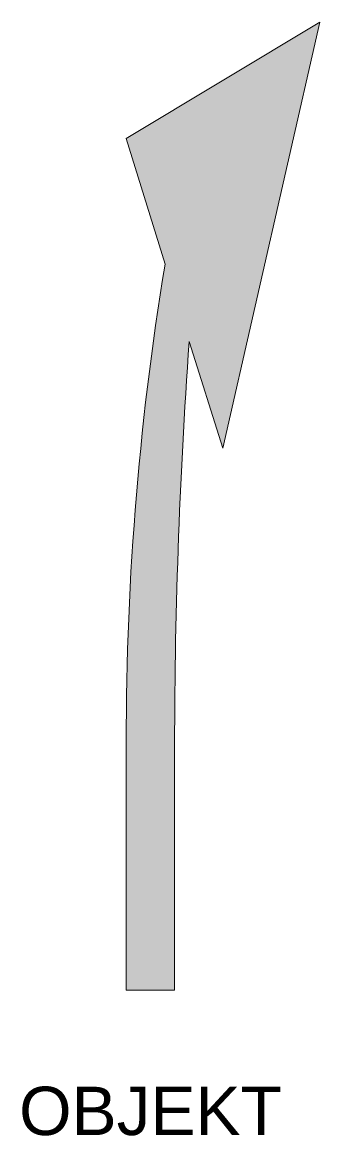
# Model space of a CAD drawing. Header units: metres. Extents: x -0.66 to 0.88, y -0.75 to 5.01.
import ezdxf
from ezdxf.enums import TextEntityAlignment as Align

# ---------------------------------------------------------------- set-up
doc = ezdxf.new("R2010")
doc.units = ezdxf.units.M
doc.layers.get('Defpoints').update_dxf_attribs({"color": 140, "lineweight": 5})
doc.styles.get("Standard").update_dxf_attribs({"font": 'arial.ttf'})

msp = doc.modelspace()

# ---------------------------------------------------------------- hatches: boundary and pattern name
at = {"lineweight": 0}
h = msp.add_hatch(color=0, dxfattribs=at)
h.dxf.hatch_style = 1
h.paths.add_polyline_path([(0.875, 5.0053), (-0.125, 4.4047), (0.0752, 3.7542, 0.042374), (-0.125, 1.2013), (-0.125, 0), (0.125, 0), (0.125, 1.2013, -0.01824), (0.2002, 3.3538), (0.375, 2.803)])

# ---------------------------------------------------------------- linework, layer by layer
at = {"color": 0, "lineweight": 0}
msp.add_lwpolyline([(-0.125, 0), (-0.125, 1.2013), (-0.125, 1.2013, -0.042374), (0.0752, 3.7542), (0.0752, 3.7542), (-0.125, 4.4047), (0.875, 5.0053), (0.375, 2.803), (0.2002, 3.3538), (0.2002, 3.3538, 0.01824), (0.125, 1.2013), (0.125, 1.2013), (0.125, 0), (-0.125, 0)], format="xyb", close=True, dxfattribs=at)

# ---------------------------------------------------------------- texts
at = {"layer": 'Defpoints'}
msp.add_attdef('OBJEKT', text='631-25', height=0.25, dxfattribs=at).set_placement((0, -0.5), align=Align.TOP_CENTER)

doc.saveas('drawing.dxf')
